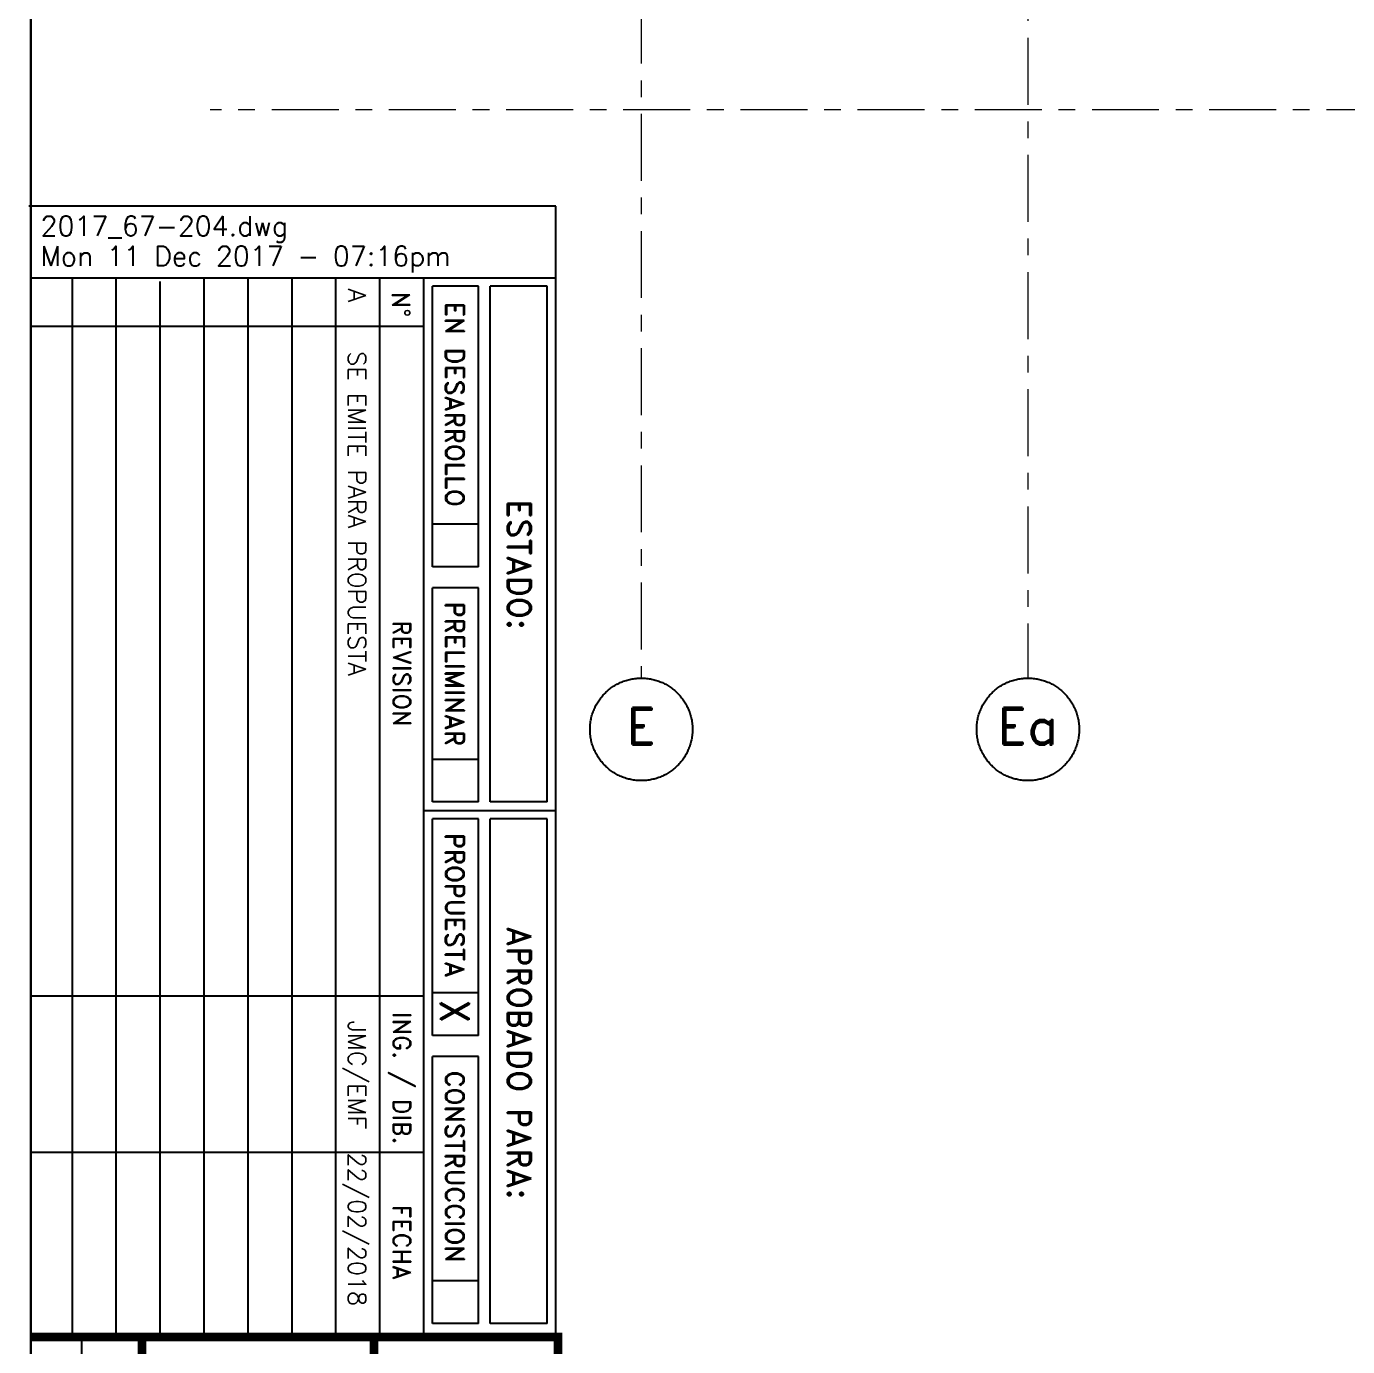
# Model space of a CAD drawing. Extents: x -4 to 6083, y -4 to 8624.
# Drawn here: x -4 to 1124, y 1188 to 2315 of the extents above; entities that cross this region are included whole.
import ezdxf
from ezdxf.enums import TextEntityAlignment as Align
from ezdxf.xclip import XClip

# ---------------------------------------------------------------- set-up
doc = ezdxf.new("R2010")
doc.units = 0
doc.header["$LTSCALE"] = 45
doc.header["$MEASUREMENT"] = 0
doc.header["$XCLIPFRAME"] = 0
doc.linetypes.add('2017_67-102$0$Grid Line', pattern=[2.2225, 1.27, -0.3175, 0.3175, -0.3175])
doc.layers.get('0').update_dxf_attribs({"linetype": 'CONTINUOUS'})
doc.layers.add('2017_67-102$0$RLE-EJE', color=3, linetype='CONTINUOUS', lineweight=25)
doc.layers.add('2017_67-102$0$RLE-EJES', color=1, linetype='2017_67-102$0$Grid Line', lineweight=9)
doc.layers.add('FORMATO', color=7, linetype='CONTINUOUS')
doc.layers.add('RLA-FORMATO', color=7, linetype='CONTINUOUS')
doc.styles.add('2017_67-102$0$ROMAND', font='romand', dxfattribs={"height": 31.5})
doc.styles.add('ROMAND', font='romand', dxfattribs={"height": 31.5})
doc.styles.add('ROMANS', font='ROMANS.shx', dxfattribs={"height": 16.875})

# ---------------------------------------------------------------- blocks, each defined once
blk = doc.blocks.new('viñeta-rl')
at = {"layer": 'RLA-FORMATO', "color": 2, "linetype": 'Continuous'}
for p, q in [((-797.49, 298.78), (-1440.99, 298.78)), ((-1440.99, 298.78), (-1440.99, -1.22)), ((-1399.99, 298.78), (-1399.99, 0)), ((-1395.45, 293.77), (-1395.45, 261.3)), ((-1101.94, 293.77), (-1395.45, 293.77)), ((-1101.94, 293.77), (-1101.94, 261.3)), ((-805.22, 293.77), (-1092.34, 293.77)), ((-1092.34, 293.77), (-1092.34, 261.3)), ((-805.22, 293.77), (-805.22, 261.3)), ((-1101.94, 261.3), (-1395.45, 261.3)), ((-805.22, 261.3), (-1092.34, 261.3)), ((-1395.46, 254.63), (-1395.46, 228.63)), ((-1235.81, 254.63), (-1395.46, 254.63)), ((-1223.81, 254.63), (-1223.81, 228.63)), ((-1101.94, 254.63), (-1223.81, 254.63)), ((-969.02, 254.63), (-1092.34, 254.63)), ((-805.22, 254.63), (-957.01, 254.63)), ((-1235.81, 228.63), (-1395.46, 228.63)), ((-1101.94, 228.63), (-1223.81, 228.63)), ((-969.02, 228.63), (-1092.34, 228.63)), ((-805.22, 228.63), (-957.01, 228.63)), ((-797.49, 223.63), (-1399.99, 223.63)), ((-1372.49, 223.63), (-1372.49, 0)), ((-991.49, 223.63), (-991.49, 0)), ((-902.49, 223.63), (-902.49, 0)), ((-797.49, 198.63), (-1399.99, 198.63)), ((-797.49, 173.63), (-1399.99, 173.63)), ((-797.49, 148.63), (-1399.99, 148.63)), ((-797.49, 123.63), (-1399.99, 123.63)), ((-797.49, 98.63), (-1399.99, 98.63)), ((-795.69, 73.63), (-1398.18, 73.63)), ((-797.49, 48.63), (-1399.99, 48.63)), ((-797.49, 23.63), (-1399.99, 23.63)), ((-797.49, 28.79), (-300, 28.79))]:
    blk.add_line(p, q, dxfattribs=at)
at = {"layer": 'RLA-FORMATO', "color": 3}
blk.add_line((-1097.12, 223.63), (-1097.12, 298.78), dxfattribs=at)
at = {"layer": 'RLA-FORMATO', "color": 2}
for p, q in [((-1260.01, 254.63), (-1260.01, 228.63)), ((-1235.81, 254.63), (-1235.81, 228.63)), ((-1126.13, 254.63), (-1126.13, 228.63)), ((-1101.94, 254.63), (-1101.94, 228.63)), ((-1092.34, 254.63), (-1092.34, 228.63)), ((-993.22, 254.63), (-993.22, 228.63)), ((-969.02, 254.63), (-969.02, 228.63)), ((-957.01, 254.63), (-957.01, 228.63)), ((-829.42, 254.63), (-829.42, 228.63)), ((-805.22, 254.63), (-805.22, 228.63))]:
    blk.add_line(p, q, dxfattribs=at)
at = {"layer": 'RLA-FORMATO', "color": 5, "const_width": 5}
for points in [[(0, 300), (-797.49, 300), (-797.49, 0)], [(0, 195.27), (-797.49, 195.27)], [(0, 63.31), (-797.49, 63.31)]]:
    blk.add_lwpolyline(points, dxfattribs=at)
at = {"layer": 'RLA-FORMATO', "color": 5, "style": 'ROMAND'}
for s, height, p in [('ESTADO:', 13.333, (-1236.95, 277.94)), ('APROBADO PARA:', 13.3333, (-953.4, 277.94))]:
    blk.add_text(s, height=height, dxfattribs=at).set_placement(p, align=Align.MIDDLE)
at = {"layer": 'RLA-FORMATO', "color": 4, "style": 'ROMAND'}
for s, height, p in [('EN DESARROLLO', 10.6667, (-1328.22, 241.28)), ('PRELIMINAR', 10.667, (-1174.72, 241.28)), ('PROPUESTA', 10.667, (-1043.11, 241.28)), ('CONSTRUCCION', 10.6667, (-894.31, 241.28))]:
    blk.add_text(s, height=height, dxfattribs=at).set_placement(p, align=Align.MIDDLE)
at = {"layer": 'RLA-FORMATO', "color": 3, "linetype": 'Continuous', "style": 'ROMAND'}
for s, p in [('/', (-943.99, 211.13)), ('REVISION', (-1174.99, 211.13)), ('ING.', (-968.99, 211.13)), ('DIB.', (-919.99, 211.13)), ('FECHA', (-851.24, 211.13))]:
    blk.add_text(s, height=10, dxfattribs=at).set_placement(p, align=Align.MIDDLE)
blk.add_text('N%%D', height=10, dxfattribs=at).set_placement((-1384.99, 202.63), align=Align.BOTTOM_CENTER)
at = {"layer": 'RLA-FORMATO', "color": 4, "style": 'ROMAND'}
for tag, p in [('DESAR', (-1255.78, 233.26)), ('PRELIM', (-1123.11, 233.26)), ('PROP', (-989.64, 233.26)), ('CONST', (-823.74, 233.26))]:
    blk.add_attdef(tag, p, '', height=16, dxfattribs=at)
at = {"layer": 'RLA-FORMATO', "color": 2, "style": 'ROMANS'}
for tag, p, height in [('REVNO1', (-1394.08, 180.65), 10), ('DETNO1', (-1358.4, 180.65), 10), ('FECHA1', (-880.48, 180.65), 10), ('REVNO2', (-1394.08, 155.65), 10), ('DETNO2', (-1358.4, 155.65), 10), ('FECHA2', (-880.48, 155.65), 10), ('REVNO3', (-1394.08, 130.65), 10), ('DETNO3', (-1358.4, 130.65), 10), ('FECHA3', (-880.48, 130.65), 10), ('REVNO4', (-1394.08, 105.65), 10), ('DETNO4', (-1358.4, 105.65), 10), ('FECHA4', (-880.48, 105.65), 10), ('REVNO5', (-1394.08, 80.65), 11.25), ('DETNO5', (-1358.4, 80.65), 10), ('FECHA5', (-880.48, 80.65), 10), ('REVNO6', (-1392.27, 55.65), 10), ('DETNO6', (-1356.59, 55.65), 10), ('FECHA6', (-878.68, 55.65), 10), ('REVNO7', (-1394.08, 30.65), 10), ('DETNO7', (-1358.4, 30.65), 10), ('FECHA7', (-880.48, 30.65), 10), ('INGENIERO', (-741.07, 33.4), 10), ('DIBUJANTE', (-571.62, 33.4), 10), ('REVNO8', (-1394.08, 8.6), 10), ('DETNO8', (-1358.4, 8.6), 10), ('FECHA8', (-880.48, 8.6), 10), ('PROYECTISTA', (-740.89, 4.81), 10), ('INGENIERO', (-568.57, 4.61), 10)]:
    blk.add_attdef(tag, p, '', height=height, dxfattribs=at)
for tag, p in [('PERSNO1', (-946.61, 180.65)), ('PERSNO2', (-946.61, 155.65)), ('PERSNO3', (-946.61, 130.65)), ('PERSNO4', (-946.61, 105.65)), ('PERSNO5', (-946.61, 80.65)), ('PERSNO6', (-946.61, 55.65)), ('PERSNO7', (-946.61, 30.65)), ('PERSNO8', (-946.61, 8.6))]:
    blk.add_attdef(tag, text='', height=10, dxfattribs=at).set_placement(p, align=Align.CENTER)
at = {"layer": 'RLA-FORMATO', "color": 5, "style": 'ROMAND'}
blk.add_attdef('PROYECTO', text='', height=16.9, dxfattribs=at).set_placement((-289.17, 165.03), align=Align.MIDDLE)
for tag, p in [('TITULO1', (-567.96, 108.18)), ('TITULO2', (-567.96, 74.23))]:
    blk.add_attdef(tag, p, '', height=20, dxfattribs=at)
at = {"layer": 'RLA-FORMATO', "color": 2, "style": 'ROMANS'}
for tag, p in [('NOMARCH', (-1424.04, 5.53)), ('FECHA', (-1406.95, 5.53))]:
    blk.add_attdef(tag, p, '', height=11.25, rotation=90, dxfattribs=at)
at = {"layer": 'RLA-FORMATO', "color": 5, "style": 'ROMAND', "width": 0.967839}
blk.add_attdef('NUMERO', text='', height=24, dxfattribs=at).set_placement((-290.27, 13.33), (-62.41, 13.33), align=Align.FIT)
at = {"layer": 'RLA-FORMATO', "color": 5, "style": 'ROMAND', "flags": 12}
blk.add_attdef('REVISION', text='', height=24, dxfattribs=at).set_placement((-24.5, 25.33), align=Align.MIDDLE)
blk = doc.blocks.new('2017_67-102')
at = {"layer": '2017_67-102$0$RLE-EJE'}
for centre in [(534.97, 1704.58), (864.97, 1704.58)]:
    blk.add_circle(centre, 43.75, dxfattribs=at)
at = {"layer": '2017_67-102$0$RLE-EJES'}
for p, q in [((534.97, 4830.33), (534.97, 1748.33)), ((864.97, 3095.08), (864.97, 1748.33)), ((3677.15, 2233.33), (167.15, 2233.33))]:
    blk.add_line(p, q, dxfattribs=at)
at = {"layer": '2017_67-102$0$RLE-EJE', "color": 5, "char_height": 31.25, "width": 1, "attachment_point": 2, "line_spacing_factor": 0.941778, "style": '2017_67-102$0$ROMAND'}
for s, insert in [('E', (534.98, 1722.9)), ('Ea', (864.98, 1722.9))]:
    blk.add_mtext(s, dxfattribs=dict(at, insert=insert))

msp = doc.modelspace()

# ---------------------------------------------------------------- linework, layer by layer
at = {"layer": 'RLA-FORMATO', "color": 6, "linetype": 'Continuous'}
for p, q in [((0, 8617.5), (0, 0)), ((0, 0), (0, 7890))]:
    msp.add_line(p, q, dxfattribs=at)

# ---------------------------------------------------------------- block references
ref = msp.add_blockref('2017_67-102', (-13.99, 10.26))
XClip(ref).set_block_clipping_path([(14.5644953474, 2175.2416421417), (482.9385767728, 2175.2416421417), (482.9385767728, 1642.8616825938), (5714.4048609137, 1642.8616825938), (5714.4048609137, 2568.7180280071), (6062.0442981497, 2568.7180280071), (6062.0442981497, 4458.0592067316), (5609.5070128143, 4458.0592067316), (5609.5070128143, 4934.7500905469), (454.278328456, 4934.7500905469), (454.278328456, 4333.7263178248), (26.1491284296, 4333.7263178248), (26.1491284296, 2175.4181742035)])
at = {"layer": 'RLA-FORMATO'}
ref = msp.add_blockref('viñeta-rl', (0, 0), dxfattribs=dict(at, xscale=1.5, yscale=1.5, zscale=1.5, rotation=270))
ref.add_attrib('NOMARCH', '2017_67-204.dwg', (8.29, 2136.06), dxfattribs={"layer": '0', "color": 2, "height": 16.875, "style": 'ROMANS'})
ref.add_attrib('FECHA', 'Mon 11 Dec 2017 - 07:16pm', (8.29, 2110.42), dxfattribs={"layer": '0', "color": 2, "height": 16.875, "style": 'ROMANS'})
ref.add_attrib('PROP', 'X', (349.89, 1484.46), dxfattribs={"layer": 'FORMATO', "color": 4, "height": 24, "rotation": 270, "style": 'ROMAND'})
ref.add_attrib('REVNO1', 'A', (270.97, 2091.12), dxfattribs={"layer": 'FORMATO', "color": 2, "height": 15, "rotation": 270, "style": 'ROMANS'})
ref.add_attrib('DETNO1', 'SE EMITE PARA PROPUESTA', (270.97, 2037.6), dxfattribs={"layer": 'FORMATO', "color": 2, "height": 15, "rotation": 270, "style": 'ROMANS'})
ref.add_attrib('PERSNO1', 'JMC/EMF', dxfattribs={"layer": 'FORMATO', "color": 2, "height": 15, "rotation": 270, "style": 'ROMANS'}).set_placement((270.97, 1419.91), align=Align.CENTER)
ref.add_attrib('FECHA1', '22/02/2018', (270.97, 1353.74), dxfattribs={"layer": 'FORMATO', "color": 2, "height": 15, "rotation": 270, "style": 'ROMANS'})

doc.saveas('drawing.dxf')
